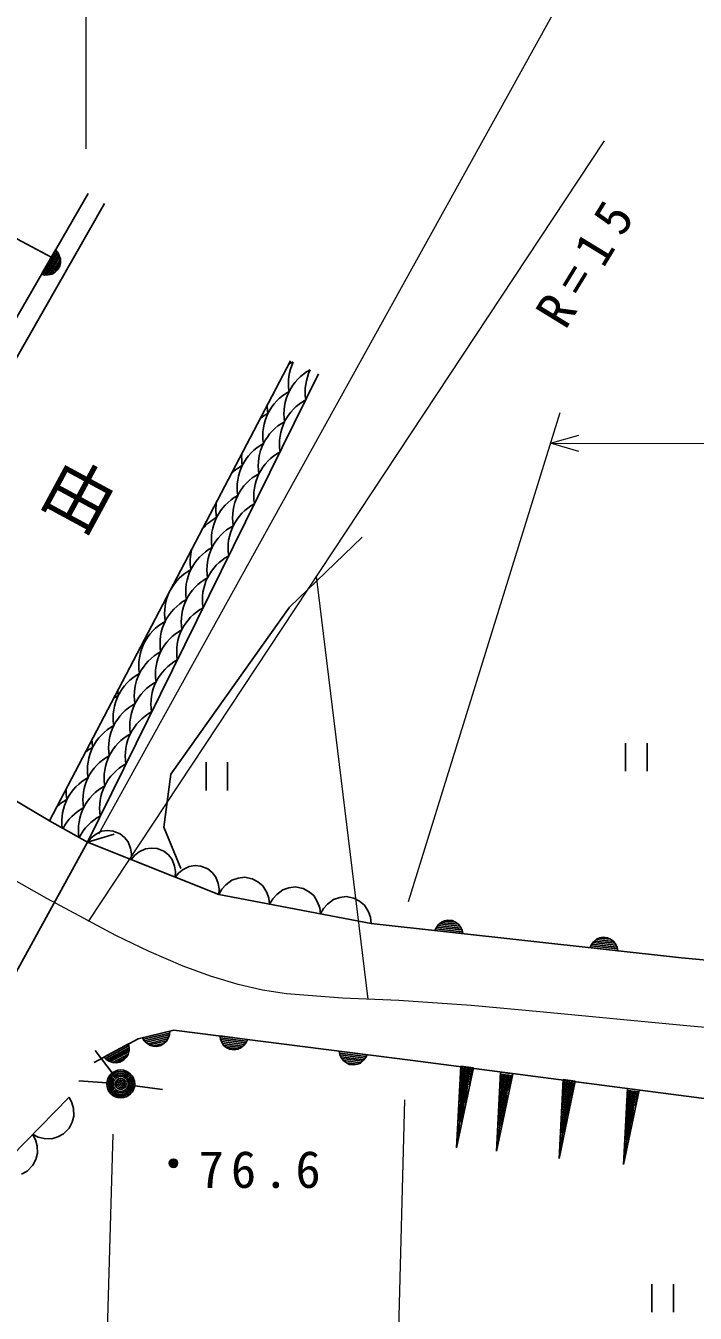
# Model space of a CAD drawing. Units: millimetres, scale not verified. Extents: x 40000 to 680000, y 20000 to 380000.
# Drawn here: x 304828 to 328686, y 262835 to 308709 of the extents above; entities that cross this region are included whole.
import ezdxf

# ---------------------------------------------------------------- set-up
doc = ezdxf.new("R2010")
doc.units = ezdxf.units.MM
doc.header["$LTSCALE"] = 1000
doc.linetypes.add('CHAIN', pattern=[18.5, 12, -1.5, 3.5, -1.5])
for name, color, linetype, lineweight in [('M-BGD', 7, 'Continuous', 25), ('M-BMK', 2, 'CHAIN', 13), ('M-STR-HTXT', 7, 'Continuous', 13), ('M-STR-STR1', 1, 'Continuous', 25)]:
    doc.layers.add(name, color=color, linetype=linetype, lineweight=lineweight)
doc.styles.add('@ＭＳ ゴシック', font='')
doc.styles.add('ＭＳ ゴシック', font='')
doc.styles.get('@ＭＳ ゴシック').set_extended_font_data('@MS Gothic')
doc.styles.get('ＭＳ ゴシック').set_extended_font_data('MS Gothic')

msp = doc.modelspace()

# ---------------------------------------------------------------- linework, layer by layer
at = {"layer": 'M-BGD'}
for p, q in [((301393, 292938), (307054, 302735)), ((307635, 302372), (301829, 292212)), ((304149, 301303), (305756, 300449)), ((305389, 299853), (305889, 300719)), ((305931, 300666), (305455, 299843)), ((305522, 299834), (305972, 300613)), ((306008, 300549), (305596, 299837)), ((305673, 299845), (306037, 300475)), ((305889, 300719), (305969, 300627)), ((305969, 300627), (306024, 300528)), ((306024, 300528), (306071, 300389)), ((306061, 300391), (305758, 299868)), ((305871, 299938), (306057, 300261)), ((306041, 300143), (305964, 300009)), ((306068, 300263), (306041, 300143)), ((306071, 300389), (306068, 300263)), ((305507, 299828), (305389, 299853)), ((305622, 299831), (305507, 299828)), ((305766, 299860), (305622, 299831)), ((305873, 299926), (305766, 299860)), ((305964, 300009), (305873, 299926)), ((305678, 280380), (314261, 296773)), ((315266, 296309), (307026, 279625)), ((314226, 287989), (316811, 290488)), ((310004, 282044), (314226, 287989)), ((326204, 283150), (326204, 282150)), ((326971, 282150), (326971, 283150)), ((311252, 282466), (311252, 281466)), ((312019, 281466), (312019, 282466)), ((309746, 280149), (310004, 282044)), ((307310, 279896), (307160, 279779)), ((307531, 280007), (307310, 279896)), ((307741, 280032), (307531, 280007)), ((307947, 280017), (307741, 280032)), ((308189, 279920), (307947, 280017)), ((308350, 279788), (308189, 279920)), ((310349, 278684), (309746, 280149)), ((307160, 279779), (307026, 279625)), ((311709, 277751), (307026, 279625)), ((308484, 279626), (308350, 279788)), ((308567, 279393), (308484, 279626)), ((308600, 279203), (308567, 279393)), ((309093, 279382), (308872, 279271)), ((309302, 279407), (309093, 279382)), ((309509, 279392), (309302, 279407)), ((309751, 279295), (309509, 279392)), ((308587, 279000), (308600, 279203)), ((308721, 279155), (308587, 279000)), ((308872, 279271), (308721, 279155)), ((309911, 279163), (309751, 279295)), ((310045, 279001), (309911, 279163)), ((310129, 278768), (310045, 279001)), ((310161, 278579), (310129, 278768)), ((310148, 278376), (310161, 278579)), ((310282, 278530), (310148, 278376)), ((310433, 278647), (310282, 278530)), ((310654, 278758), (310433, 278647)), ((310863, 278783), (310654, 278758)), ((311070, 278768), (310863, 278783)), ((311312, 278671), (311070, 278768)), ((311472, 278539), (311312, 278671)), ((311606, 278377), (311472, 278539)), ((311690, 278144), (311606, 278377)), ((311723, 277954), (311690, 278144)), ((311959, 278103), (311821, 277946)), ((312173, 278268), (311959, 278103)), ((312393, 278339), (312173, 278268)), ((312619, 278367), (312393, 278339)), ((312900, 278314), (312619, 278367)), ((313099, 278205), (312900, 278314)), ((313278, 278059), (313099, 278205)), ((313417, 277826), (313278, 278059)), ((314430, 278023), (314204, 277996)), ((314711, 277970), (314430, 278023)), ((311709, 277751), (311723, 277954)), ((311821, 277946), (311709, 277751)), ((317143, 276721), (311709, 277751)), ((313492, 277629), (313417, 277826)), ((313520, 277408), (313492, 277629)), ((313632, 277602), (313520, 277408)), ((313770, 277759), (313632, 277602)), ((313984, 277925), (313770, 277759)), ((314204, 277996), (313984, 277925)), ((314910, 277862), (314711, 277970)), ((315089, 277715), (314910, 277862)), ((315228, 277483), (315089, 277715)), ((315795, 277581), (315581, 277416)), ((316015, 277652), (315795, 277581)), ((316241, 277680), (316015, 277652)), ((316522, 277627), (316241, 277680)), ((316722, 277518), (316522, 277627)), ((315303, 277286), (315228, 277483)), ((315331, 277064), (315303, 277286)), ((315443, 277259), (315331, 277064)), ((315581, 277416), (315443, 277259)), ((316900, 277372), (316722, 277518)), ((317039, 277139), (316900, 277372)), ((317114, 276942), (317039, 277139)), ((317143, 276721), (317114, 276942)), ((328196, 275503), (317143, 276721)), ((319461, 276581), (319529, 276672)), ((319517, 276648), (320334, 276558)), ((319529, 276672), (319638, 276770)), ((320296, 276625), (319573, 276705)), ((319638, 276770), (319754, 276818)), ((319640, 276760), (320241, 276694)), ((319754, 276818), (319875, 276842)), ((320131, 276769), (319761, 276810)), ((319875, 276842), (320029, 276825)), ((320029, 276825), (320142, 276775)), ((320142, 276775), (320244, 276704)), ((320244, 276704), (320329, 276584)), ((319409, 276471), (319461, 276581)), ((320403, 276362), (319409, 276471)), ((319441, 276531), (320385, 276427)), ((320367, 276491), (319472, 276590)), ((320329, 276584), (320378, 276480)), ((320378, 276480), (320403, 276362)), ((325056, 276063), (325165, 276162)), ((325165, 276162), (325281, 276209)), ((325281, 276209), (325402, 276234)), ((325658, 276160), (325288, 276201)), ((325402, 276234), (325556, 276217)), ((325556, 276217), (325669, 276166)), ((325669, 276166), (325771, 276095)), ((324936, 275862), (324988, 275972)), ((325930, 275753), (324936, 275862)), ((324968, 275922), (325912, 275818)), ((324988, 275972), (325056, 276063)), ((325894, 275883), (324999, 275981)), ((325043, 276039), (325861, 275949)), ((325823, 276016), (325100, 276096)), ((325166, 276151), (325768, 276085)), ((325771, 276095), (325856, 275975)), ((325856, 275975), (325905, 275871)), ((325905, 275871), (325930, 275753)), ((335971, 274754), (328196, 275503)), ((307267, 271771), (308840, 272615)), ((308840, 272615), (310106, 272922)), ((308987, 272650), (309959, 272886)), ((309051, 272547), (308987, 272650)), ((309950, 272819), (309026, 272596)), ((309132, 272467), (309051, 272547)), ((309065, 272541), (309940, 272753)), ((309918, 272683), (309119, 272489)), ((309177, 272439), (309884, 272611)), ((309841, 272536), (309253, 272393)), ((309846, 272527), (309753, 272442)), ((309914, 272656), (309846, 272527)), ((309947, 272765), (309914, 272656)), ((309959, 272886), (309947, 272765)), ((310106, 272922), (318625, 271837)), ((311763, 272595), (311740, 272714)), ((311740, 272714), (312732, 272587)), ((312699, 272528), (311757, 272648)), ((311810, 272491), (311763, 272595)), ((311774, 272583), (312667, 272470)), ((312622, 272412), (311806, 272516)), ((312732, 272587), (312678, 272478)), ((307910, 271401), (307301, 272194)), ((307613, 271956), (308494, 272429)), ((308502, 272362), (307665, 271913)), ((307716, 271870), (308509, 272295)), ((308506, 272222), (307781, 271834)), ((307850, 271800), (308491, 272144)), ((308468, 272060), (307935, 271774)), ((308475, 272053), (308406, 271948)), ((308509, 272196), (308475, 272053)), ((308494, 272429), (308513, 272309)), ((308513, 272309), (308509, 272196)), ((309253, 272383), (309132, 272467)), ((309374, 272350), (309253, 272383)), ((309497, 272342), (309374, 272350)), ((309382, 272360), (309744, 272448)), ((309648, 272378), (309497, 272342)), ((309753, 272442), (309648, 272378)), ((311893, 272369), (311810, 272491)), ((311842, 272449), (312564, 272357)), ((311994, 272296), (311893, 272369)), ((312497, 272302), (311896, 272379)), ((312106, 272244), (311994, 272296)), ((312005, 272302), (312375, 272255)), ((312260, 272224), (312106, 272244)), ((312381, 272246), (312260, 272224)), ((312498, 272292), (312381, 272246)), ((312608, 272389), (312498, 272292)), ((312678, 272478), (312608, 272389)), ((316022, 272053), (315999, 272171)), ((315999, 272171), (316991, 272045)), ((316959, 271986), (316016, 272106)), ((316069, 271948), (316022, 272053)), ((316033, 272041), (316926, 271927)), ((316991, 272045), (316937, 271936)), ((307700, 271873), (307613, 271956)), ((307799, 271815), (307700, 271873)), ((307937, 271764), (307799, 271815)), ((308063, 271763), (307937, 271764)), ((308184, 271786), (308063, 271763)), ((308068, 271775), (308396, 271951)), ((308321, 271859), (308184, 271786)), ((308406, 271948), (308321, 271859)), ((316881, 271870), (316065, 271974)), ((316152, 271827), (316069, 271948)), ((316102, 271906), (316823, 271814)), ((316254, 271753), (316152, 271827)), ((316756, 271760), (316156, 271836)), ((316365, 271701), (316254, 271753)), ((316265, 271760), (316634, 271712)), ((316519, 271682), (316365, 271701)), ((316641, 271704), (316519, 271682)), ((316757, 271750), (316641, 271704)), ((316868, 271847), (316757, 271750)), ((316937, 271936), (316868, 271847)), ((330758, 270260), (318625, 271837)), ((320333, 271636), (320182, 268732)), ((320182, 268732), (320779, 271578)), ((320304, 271019), (320377, 271579)), ((320779, 271578), (320333, 271636)), ((320549, 271557), (320218, 269012)), ((320246, 269674), (320492, 271564)), ((320434, 271572), (320276, 270357)), ((320361, 269659), (320607, 271550)), ((320650, 271544), (320492, 270329)), ((320642, 270975), (320715, 271535)), ((321750, 271420), (321604, 268615)), ((321604, 268615), (322181, 271364)), ((321959, 271343), (321640, 268886)), ((321666, 269525), (321904, 271350)), ((321848, 271357), (321695, 270184)), ((321722, 270823), (321792, 271365)), ((322181, 271364), (321750, 271420)), ((321777, 269510), (322015, 271336)), ((322056, 271330), (321904, 270157)), ((322048, 270781), (322119, 271322)), ((323980, 271158), (323834, 268353)), ((324410, 271102), (323980, 271158)), ((307716, 271041), (306719, 271112)), ((308711, 270939), (309702, 270807)), ((323834, 268353), (324410, 271102)), ((324189, 271081), (323869, 268624)), ((323896, 269263), (324133, 271088)), ((324078, 271096), (323925, 269923)), ((323952, 270561), (324022, 271103)), ((324007, 269248), (324244, 271074)), ((324286, 271069), (324134, 269895)), ((324278, 270519), (324349, 271060)), ((326267, 270839), (326126, 268135)), ((326126, 268135), (326682, 270785)), ((326468, 270765), (326160, 268396)), ((326186, 269012), (326414, 270772)), ((326361, 270779), (326214, 269648)), ((326239, 270264), (326307, 270786)), ((326682, 270785), (326267, 270839)), ((326293, 268998), (326521, 270758)), ((326562, 270753), (326415, 269622)), ((326554, 270223), (326622, 270745)), ((298595, 262576), (306370, 270538)), ((306471, 270336), (306370, 270538)), ((306525, 270134), (306471, 270336)), ((306482, 269638), (306545, 269862)), ((306545, 269862), (306525, 270134)), ((306179, 269228), (306380, 269433)), ((306380, 269433), (306482, 269638)), ((305175, 269009), (305074, 269211)), ((305074, 269211), (305275, 269112)), ((305230, 268806), (305175, 269009)), ((305275, 269112), (305482, 269065)), ((305482, 269065), (305755, 269052)), ((305755, 269052), (305977, 269120)), ((305977, 269120), (306179, 269228)), ((305186, 268311), (305249, 268535)), ((305249, 268535), (305230, 268806)), ((304883, 267901), (305084, 268106)), ((305084, 268106), (305186, 268311)), ((304681, 267793), (304883, 267901)), ((327140, 263874), (327140, 262874)), ((327908, 262874), (327908, 263874))]:
    msp.add_line(p, q, dxfattribs=at)
for centre, radius in [((308215, 271005), 498), ((308215, 271005), 440), ((308215, 271005), 382), ((308215, 271005), 322), ((308215, 271005), 265), ((308215, 271005), 195), ((308215, 271005), 135), ((308215, 271005), 77.5), ((308215, 271005), 15), ((310091, 268180), 150), ((310091, 268180), 131), ((310091, 268180), 112), ((310091, 268180), 93.8), ((310091, 268180), 75), ((310091, 268180), 56.3), ((310091, 268179), 37.5), ((310091, 268180), 18.8)]:
    msp.add_circle(centre, radius, dxfattribs=at)
for centre, start, end in [((315809, 294888), 118.5323, 189.2485), ((315215, 295182), 119.2305, 125.2807), ((315970, 295962), 154.5584, 189.2485), ((316564, 295668), 153.9959, 189.2485), ((315054, 294108), 118.1808, 189.2485), ((315215, 295182), 179.4475, 189.2485), ((315648, 293815), 118.1808, 189.2485), ((314894, 293034), 118.1808, 189.2485), ((314300, 293328), 118.1808, 128.9621), ((314139, 292254), 118.1808, 189.2485), ((314300, 293328), 175.7661, 189.2485), ((314733, 291961), 118.1808, 189.2485), ((313384, 291474), 118.1808, 133.2971), ((313978, 291181), 118.1808, 189.2485), ((313223, 290400), 118.1808, 189.2485), ((313384, 291474), 171.4312, 189.2485), ((313817, 290107), 118.1808, 189.2485), ((312468, 289620), 118.1808, 138.9042), ((313062, 289327), 118.1808, 189.2485), ((312308, 288546), 118.1808, 189.2485), ((312468, 289620), 165.824, 189.2485), ((312902, 288253), 118.1808, 189.2485), ((311553, 287766), 118.1808, 151.6821), ((312147, 287473), 118.1808, 189.2485), ((311553, 287766), 153.0462, 189.2485), ((311392, 286693), 118.1808, 189.2485), ((311986, 286399), 118.1808, 189.2485), ((310637, 285912), 118.1808, 189.2485), ((311231, 285619), 118.1808, 189.2485), ((310476, 284839), 118.1808, 189.2485), ((311070, 284545), 118.1808, 189.2485), ((309721, 284059), 118.1808, 189.2485), ((309882, 285132), 183.6213, 189.2485), ((310315, 283765), 118.1808, 189.2485), ((309561, 282985), 118.1808, 189.2485), ((308967, 283278), 118.1808, 124.2783), ((310155, 282692), 118.1808, 189.2485), ((308806, 282205), 118.1808, 189.2485), ((308967, 283278), 180.45, 189.2485), ((309400, 281911), 118.1808, 189.2485), ((308645, 281131), 118.1808, 189.2485), ((308051, 281424), 118.1808, 127.8197), ((309239, 280838), 118.1808, 189.2485), ((307890, 280351), 118.1808, 187.1481), ((308051, 281424), 176.9086, 189.2485), ((308484, 280057), 118.1808, 188.5418), ((307135, 279571), 118.1808, 131.9237), ((307729, 279277), 118.1808, 152.0464), ((308323, 278984), 118.1808, 153.1584)]:
    msp.add_arc(centre, 1779, start, end, dxfattribs=at)
at = {"layer": 'M-BMK'}
for p, q in [((305585, 277612), (303149, 278989)), ((308043, 276292), (305585, 277612)), ((308043, 276292), (305585, 277612)), ((309231, 275719), (308043, 276292)), ((309231, 275719), (308043, 276292)), ((310437, 275204), (309231, 275719)), ((310437, 275204), (309231, 275719)), ((311407, 274849), (310437, 275204)), ((311407, 274849), (310437, 275204)), ((312394, 274551), (311407, 274849)), ((312394, 274551), (311407, 274849)), ((313260, 274350), (312394, 274551)), ((313260, 274350), (312394, 274551)), ((314126, 274210), (313260, 274350)), ((314126, 274210), (313260, 274350)), ((316118, 274066), (314126, 274210)), ((316118, 274066), (314126, 274210)), ((318121, 273982), (316118, 274066)), ((318121, 273982), (316118, 274066)), ((320706, 273803), (318121, 273982)), ((320706, 273803), (318121, 273982)), ((323282, 273564), (320706, 273803)), ((323282, 273564), (320706, 273803)), ((328257, 273084), (323282, 273564)), ((328257, 273084), (323282, 273564)), ((333225, 272627), (328257, 273084)), ((333225, 272627), (328257, 273084))]:
    msp.add_line(p, q, dxfattribs=at)
at = {"layer": 'M-STR-HTXT'}
for p, q in [((307436, 279919), (336389, 332190)), ((306967, 328838), (306967, 304327)), ((307068, 276798), (325447, 304612)), ((318466, 277507), (323874, 294934)), ((323532, 293831), (324532, 294116)), ((324532, 293543), (323532, 293831)), ((323532, 293831), (345773, 293828)), ((317029, 274031), (315193, 289094)), ((318331, 270443), (317693, 246606)), ((307932, 269220), (307291, 247116))]:
    msp.add_line(p, q, dxfattribs=at)
at = {"layer": 'M-STR-STR1'}
for p, q in [((305678, 280380), (298055, 284882)), ((307026, 279625), (305678, 280380)), ((307985, 279907), (307026, 279625)), ((307026, 279625), (304492, 274986))]:
    msp.add_line(p, q, dxfattribs=at)

# ---------------------------------------------------------------- texts
at = {"layer": 'M-BGD', "insert": (306324, 293674), "char_height": 1833, "attachment_point": 7, "rotation": 241.6, "style": '@ＭＳ ゴシック'}
msp.add_mtext('\\T3.84;由宇川', dxfattribs=at)
at = {"layer": 'M-BGD', "insert": (310991, 267280), "char_height": 1320, "attachment_point": 7, "style": 'ＭＳ ゴシック'}
msp.add_mtext('\\T1.28;76.6', dxfattribs=at)
at = {"layer": 'M-STR-HTXT', "insert": (324075, 297827), "char_height": 1320, "attachment_point": 7, "rotation": 58.5, "style": 'ＭＳ ゴシック'}
msp.add_mtext('\\T1.44;R=15', dxfattribs=at)

doc.saveas('drawing.dxf')
